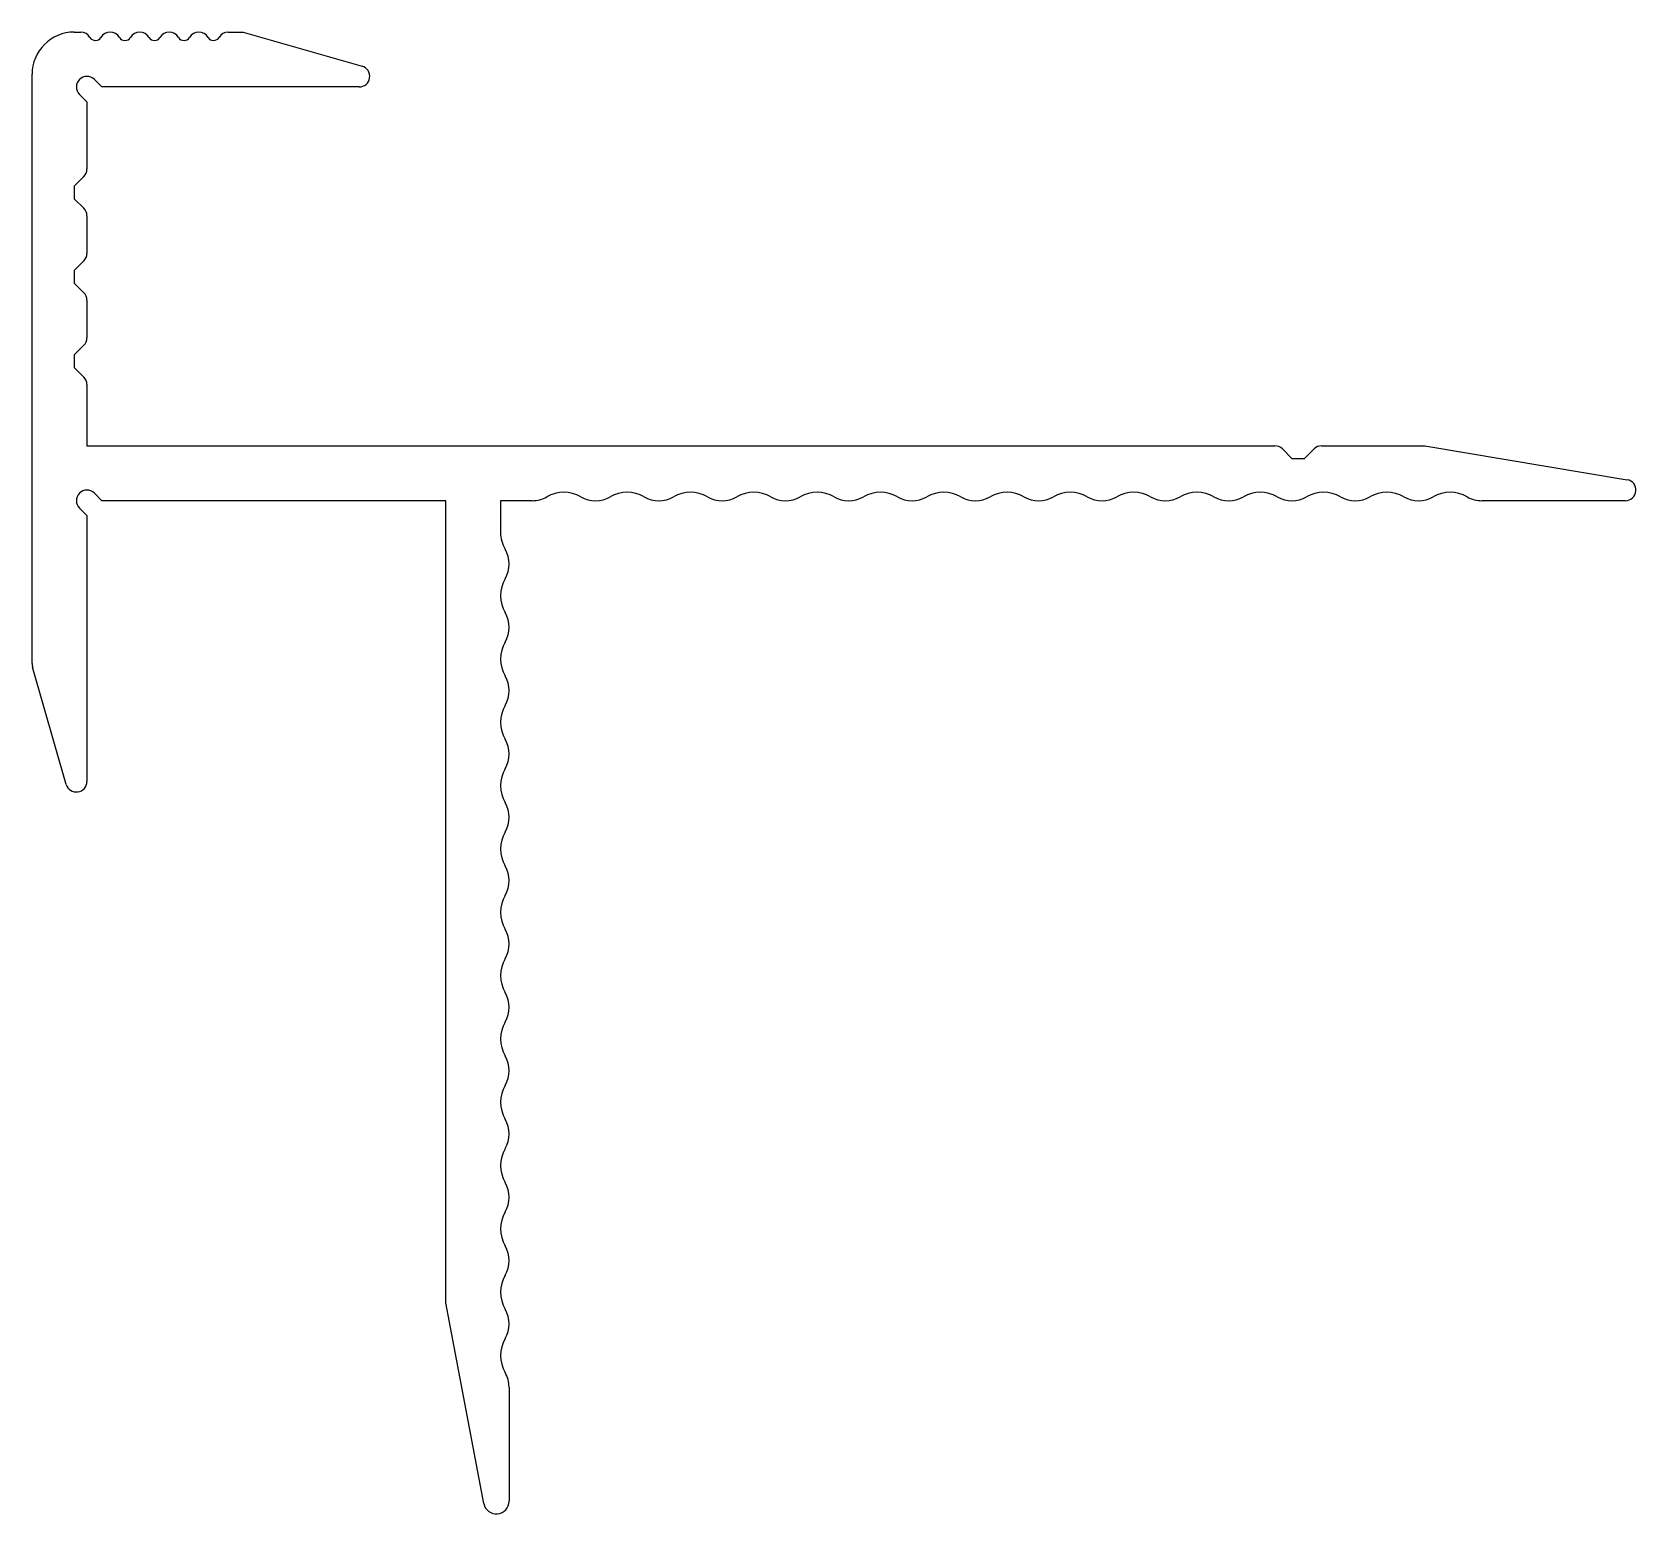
# Model space of a CAD drawing. Extents: x 2684.4 to 2722.4, y 1033.9 to 1069.
import ezdxf

# ---------------------------------------------------------------- set-up
doc = ezdxf.new("R2010")
doc.units = 0
doc.layers.get('0').update_dxf_attribs({"linetype": 'CONTINUOUS'})

msp = doc.modelspace()

# ---------------------------------------------------------------- linework, layer by layer
for p, q in [((2685.41, 1069.024), (2685.564, 1069.024)), ((2689.056, 1069.024), (2689.41, 1069.024)), ((2689.41, 1069.024), (2692.229, 1068.214)), ((2684.41, 1054.066), (2684.41, 1068.024)), ((2686.064, 1067.724), (2685.887, 1067.901)), ((2685.533, 1067.547), (2685.71, 1067.37)), ((2692.16, 1067.724), (2686.064, 1067.724)), ((2685.71, 1067.37), (2685.71, 1065.781)), ((2685.637, 1065.604), (2685.41, 1065.377)), ((2685.41, 1065.377), (2685.41, 1065.077)), ((2685.41, 1065.077), (2685.637, 1064.85)), ((2685.71, 1064.674), (2685.71, 1063.781)), ((2685.637, 1063.604), (2685.41, 1063.377)), ((2685.41, 1063.377), (2685.41, 1063.077)), ((2685.41, 1063.077), (2685.637, 1062.85)), ((2685.71, 1062.674), (2685.71, 1061.781)), ((2685.637, 1061.604), (2685.41, 1061.377)), ((2685.41, 1061.377), (2685.41, 1061.077)), ((2685.41, 1061.077), (2685.637, 1060.85)), ((2685.71, 1060.674), (2685.71, 1059.224)), ((2685.71, 1059.224), (2713.856, 1059.224)), ((2714.033, 1059.151), (2714.26, 1058.924)), ((2714.56, 1058.924), (2714.787, 1059.151)), ((2714.964, 1059.224), (2717.41, 1059.224)), ((2717.41, 1059.224), (2722.201, 1058.42)), ((2714.26, 1058.924), (2714.56, 1058.924)), ((2686.064, 1057.924), (2685.887, 1058.101)), ((2694.21, 1057.924), (2686.064, 1057.924)), ((2694.21, 1038.924), (2694.21, 1057.924)), ((2696.26, 1057.924), (2695.51, 1057.924)), ((2695.51, 1057.924), (2695.51, 1057.174)), ((2722.16, 1057.924), (2718.76, 1057.924)), ((2685.533, 1057.747), (2685.71, 1057.57)), ((2685.71, 1057.57), (2685.71, 1051.274)), ((2685.22, 1051.205), (2684.422, 1053.983)), ((2695.115, 1034.168), (2694.21, 1038.924)), ((2695.71, 1036.924), (2695.71, 1034.224))]:
    msp.add_line(p, q)
for centre, radius, start, end in [((2685.41, 1068.024), 1, 90, 180), ((2685.564, 1068.774), 0.25, 30, 90), ((2686.26, 1068.767), 0.256, 30.5102, 149.4898), ((2686.96, 1068.767), 0.256, 30.5102, 149.4898), ((2687.66, 1068.767), 0.256, 30.5102, 149.4898), ((2688.36, 1068.767), 0.256, 30.5102, 149.4898), ((2689.056, 1068.774), 0.25, 90, 150), ((2685.91, 1068.974), 0.15, 210, 329.4898), ((2686.61, 1068.974), 0.15, 210.5102, 329.4898), ((2687.31, 1068.974), 0.15, 210.5102, 329.4898), ((2688.01, 1068.974), 0.15, 210.5102, 329.4898), ((2688.71, 1068.974), 0.15, 210.5102, 330), ((2692.16, 1067.974), 0.25, 270, 73.9742), ((2685.71, 1067.724), 0.25, 45.0407, 225.0407), ((2685.46, 1065.781), 0.25, 315, 0), ((2685.46, 1064.674), 0.25, 0, 45), ((2685.46, 1063.781), 0.25, 315, 0), ((2685.46, 1062.674), 0.25, 0, 45), ((2685.46, 1061.781), 0.25, 315, 0), ((2685.46, 1060.674), 0.25, 0, 45), ((2713.856, 1058.974), 0.25, 45, 90), ((2714.964, 1058.974), 0.25, 90, 135), ((2722.16, 1058.174), 0.25, 270, 80.4809), ((2685.71, 1057.924), 0.25, 45.0407, 225.0407), ((2696.26, 1058.624), 0.7, 270, 299.8628), ((2697.01, 1057.317), 0.806, 60.1372, 119.8628), ((2697.76, 1058.624), 0.7, 240.1372, 299.8628), ((2698.51, 1057.317), 0.806, 60.1372, 119.8628), ((2699.26, 1058.624), 0.7, 240.1372, 299.8628), ((2700.01, 1057.317), 0.806, 60.1372, 119.8628), ((2700.76, 1058.624), 0.7, 240.1372, 299.8628), ((2701.51, 1057.317), 0.806, 60.1372, 119.8628), ((2702.26, 1058.624), 0.7, 240.1372, 299.8628), ((2703.01, 1057.317), 0.806, 60.1372, 119.8628), ((2703.76, 1058.624), 0.7, 240.1372, 299.8628), ((2704.51, 1057.317), 0.806, 60.1372, 119.8628), ((2705.26, 1058.624), 0.7, 240.1372, 299.8628), ((2706.01, 1057.317), 0.806, 60.1372, 119.8628), ((2706.76, 1058.624), 0.7, 240.1372, 299.8628), ((2707.51, 1057.317), 0.806, 60.1372, 119.8628), ((2708.26, 1058.624), 0.7, 240.1372, 299.8628), ((2709.01, 1057.317), 0.806, 60.1372, 119.8628), ((2709.76, 1058.624), 0.7, 240.1372, 299.8628), ((2710.51, 1057.317), 0.806, 60.1372, 119.8628), ((2711.26, 1058.624), 0.7, 240.1372, 299.8628), ((2712.01, 1057.317), 0.806, 60.1372, 119.8628), ((2712.76, 1058.624), 0.7, 240.1372, 299.8628), ((2713.51, 1057.317), 0.806, 60.1372, 119.8628), ((2714.26, 1058.624), 0.7, 240.1372, 299.8628), ((2715.01, 1057.317), 0.806, 60.1372, 119.8628), ((2715.76, 1058.624), 0.7, 240.1372, 299.8628), ((2716.51, 1057.317), 0.806, 60.1372, 119.8628), ((2717.26, 1058.624), 0.7, 240.1372, 299.8628), ((2718.01, 1057.317), 0.806, 60.1372, 119.8628), ((2718.76, 1058.624), 0.7, 240.1372, 270), ((2696.316, 1057.174), 0.806, 180, 209.8628), ((2695.01, 1056.424), 0.7, 330.1372, 29.8628), ((2696.316, 1055.674), 0.806, 150.1372, 209.8628), ((2695.01, 1054.924), 0.7, 330.1372, 29.8628), ((2696.316, 1054.174), 0.806, 150.1372, 209.8628), ((2684.71, 1054.066), 0.3, 180, 196.0258), ((2695.01, 1053.424), 0.7, 330.1372, 29.8628), ((2696.316, 1052.674), 0.806, 150.1372, 209.8628), ((2695.01, 1051.924), 0.7, 330.1372, 29.8628), ((2696.316, 1051.174), 0.806, 150.1372, 209.8628), ((2685.46, 1051.274), 0.25, 196.0258, 0), ((2695.01, 1050.424), 0.7, 330.1372, 29.8628), ((2696.316, 1049.674), 0.806, 150.1372, 209.8628), ((2695.01, 1048.924), 0.7, 330.1372, 29.8628), ((2696.316, 1048.174), 0.806, 150.1372, 209.8628), ((2695.01, 1047.424), 0.7, 330.1372, 29.8628), ((2696.316, 1046.674), 0.806, 150.1372, 209.8628), ((2695.01, 1045.924), 0.7, 330.1372, 29.8628), ((2696.316, 1045.174), 0.806, 150.1372, 209.8628), ((2695.01, 1044.424), 0.7, 330.1372, 29.8628), ((2696.316, 1043.674), 0.806, 150.1372, 209.8628), ((2695.01, 1042.924), 0.7, 330.1372, 29.8628), ((2696.316, 1042.174), 0.806, 150.1372, 209.8628), ((2695.01, 1041.424), 0.7, 330.1372, 29.8628), ((2696.316, 1040.674), 0.806, 150.1372, 209.8628), ((2695.01, 1039.924), 0.7, 330.1372, 29.8628), ((2696.316, 1039.174), 0.806, 150.1372, 209.8628), ((2695.01, 1038.424), 0.7, 330.1372, 29.8628), ((2696.316, 1037.674), 0.806, 150.1372, 209.8628), ((2695.01, 1036.924), 0.7, 0, 29.8628), ((2695.41, 1034.224), 0.3, 190.777, 0)]:
    msp.add_arc(centre, radius, start, end)

doc.saveas('drawing.dxf')
